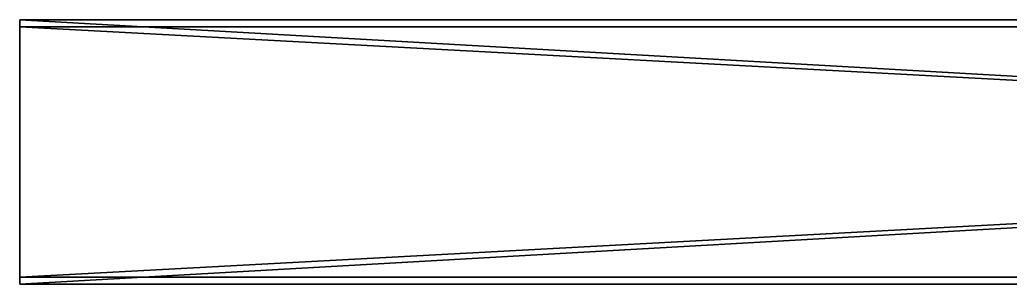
# Model space of a CAD drawing. Extents: x 68 to 738, y -1284 to -1114.
# Drawn here: x 68.4 to 210.8, y -1218 to -1180 of the extents above; entities that cross this region are included whole.
import ezdxf

# ---------------------------------------------------------------- set-up
doc = ezdxf.new("R2010")
doc.units = 0
doc.header["$MEASUREMENT"] = 0
doc.layers.get('0').update_dxf_attribs({"color": 13, "linetype": 'CONTINUOUS'})

# ---------------------------------------------------------------- blocks, each defined once
blk = doc.blocks.new('CENTRE_BAR')
for p, q in [((0, 38, 25), (0, 0, 25)), ((0, 0), (0, 38)), ((0, 38), (0, 38, 25)), ((0, 38), (670, 38)), ((0, 38, 25), (670, 38, 25)), ((0, 37, 24), (670, 37, 24)), ((0, 37, 1), (670, 37, 1)), ((0, 37, 24), (0, 1, 24)), ((0, 1, 1), (0, 37, 1)), ((0, 37, 1), (0, 37, 24)), ((0, 1, 24), (670, 1, 24)), ((0, 1, 1), (670, 1, 1)), ((0, 1, 24), (0, 1, 1)), ((0, 0, 25), (0, 0)), ((0, 0, 25), (670, 0, 25)), ((0, 0), (670, 0))]:
    blk.add_line(p, q)
mesh = blk.add_polyface()
corners = [(670, 0, 25), (0, 38, 25), (0, 0, 25), (670, 38, 25)]
mesh.append_faces([[corners[k] for k in face] for face in [(0, 1, 2), (1, 0, 3)]], dxfattribs={"vtx0": -1})
mesh = blk.add_polyface()
corners = [(0, 38, 25), (670, 38), (0, 38), (670, 38, 25)]
mesh.append_faces([[corners[k] for k in face] for face in [(0, 1, 2), (1, 0, 3)]], dxfattribs={"vtx0": -1})
mesh = blk.add_polyface()
corners = [(670, 38), (0, 0), (0, 38), (670, 0)]
mesh.append_faces([[corners[k] for k in face] for face in [(0, 1, 2), (1, 0, 3)]], dxfattribs={"vtx0": -1})
mesh = blk.add_polyface()
corners = [(0, 0, 25), (0, 1, 24), (0, 0), (0, 38, 25), (0, 37, 24), (0, 37, 1), (0, 1, 1), (0, 38)]
mesh.append_faces([[corners[k] for k in face] for face in [(0, 1, 2), (1, 3, 4), (4, 3, 5), (2, 6, 7), (6, 2, 1), (7, 5, 3)]], dxfattribs={"vtx0": -1, "vtx1": -1})
mesh.append_faces([[corners[k] for k in face] for face in [(1, 0, 3), (7, 6, 5)]], dxfattribs={"vtx0": -1, "vtx2": -1})
mesh = blk.add_polyface()
corners = [(670, 1, 1), (0, 37, 1), (0, 1, 1), (670, 37, 1)]
mesh.append_faces([[corners[k] for k in face] for face in [(0, 1, 2), (1, 0, 3)]], dxfattribs={"vtx0": -1})
mesh = blk.add_polyface()
corners = [(670, 37, 24), (0, 1, 24), (0, 37, 24), (670, 1, 24)]
mesh.append_faces([[corners[k] for k in face] for face in [(0, 1, 2), (1, 0, 3)]], dxfattribs={"vtx0": -1})
mesh = blk.add_polyface()
corners = [(670, 37, 24), (0, 37, 1), (670, 37, 1), (0, 37, 24)]
mesh.append_faces([[corners[k] for k in face] for face in [(0, 1, 2), (1, 0, 3)]], dxfattribs={"vtx0": -1})
mesh = blk.add_polyface()
corners = [(0, 1, 24), (670, 1, 1), (0, 1, 1), (670, 1, 24)]
mesh.append_faces([[corners[k] for k in face] for face in [(0, 1, 2), (1, 0, 3)]], dxfattribs={"vtx0": -1})
mesh = blk.add_polyface()
corners = [(670, 0, 25), (0, 0), (670, 0), (0, 0, 25)]
mesh.append_faces([[corners[k] for k in face] for face in [(0, 1, 2), (1, 0, 3)]], dxfattribs={"vtx0": -1})

msp = doc.modelspace()

# ---------------------------------------------------------------- linework, layer by layer
for p, q in [((68.36, -1217.99, 453), (68.36, -1179.99, 453)), ((68.36, -1179.99, 453), (738.36, -1179.99, 453)), ((68.36, -1217.99, 453), (738.36, -1217.99, 453))]:
    msp.add_line(p, q)

# ---------------------------------------------------------------- block references
msp.add_blockref('CENTRE_BAR', (68.36, -1217.99, 453))

# ---------------------------------------------------------------- meshes
mesh = msp.add_polyface()
corners = [(738.36, -1217.99, 453), (68.36, -1179.99, 453), (68.36, -1217.99, 453), (738.36, -1179.99, 453), (738.36, -1198.99, 453)]
mesh.append_faces([[corners[k] for k in face] for face in [(0, 1, 2), (3, 0, 4)]], dxfattribs={"vtx0": -1})
mesh.append_faces([[corners[k] for k in face] for face in [(1, 0, 3)]], dxfattribs={"vtx0": -1, "vtx1": -1})

doc.saveas('drawing.dxf')
